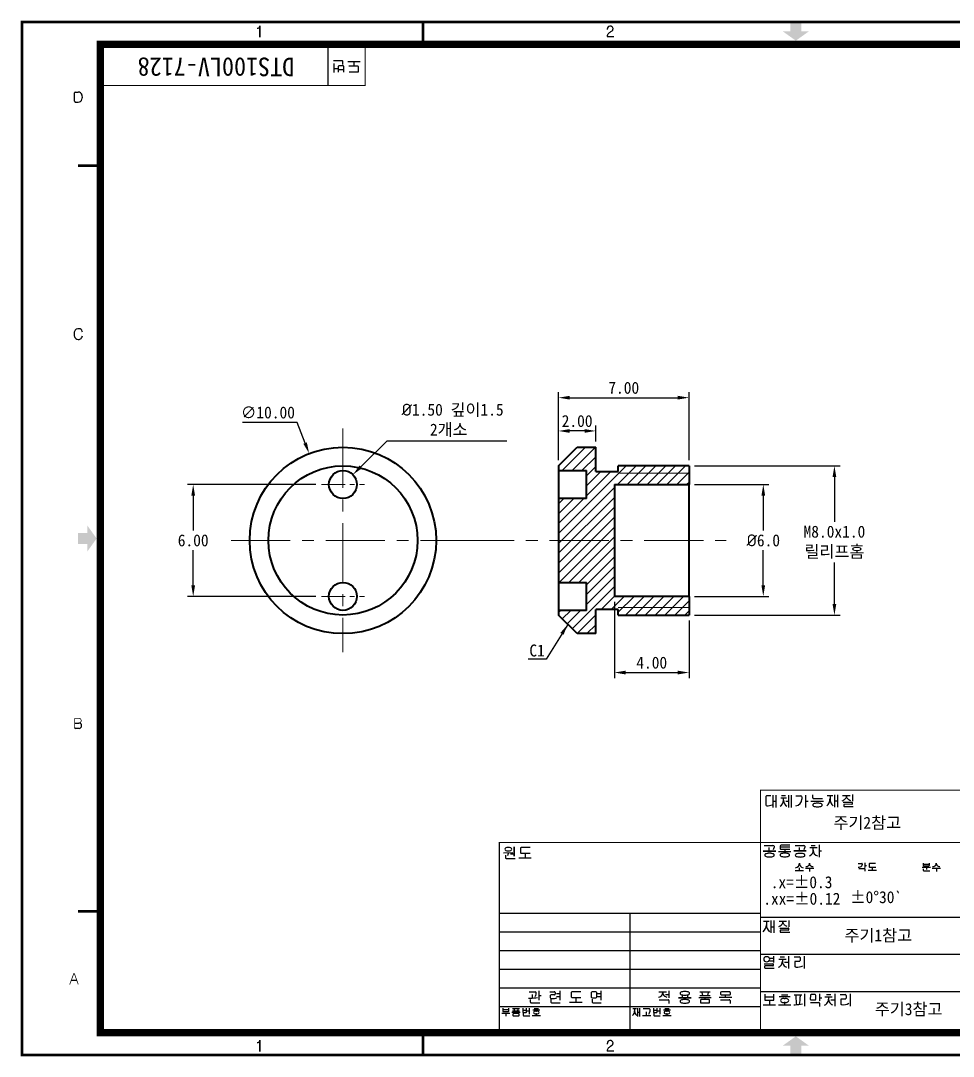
# Model space of a CAD drawing. Header units: millimetres. Extents: x 20 to 420, y 20 to 297.
# Drawn here: x 19.6 to 269.7, y 19.6 to 297.4 of the extents above; entities that cross this region are included whole.
import ezdxf

# ---------------------------------------------------------------- set-up
doc = ezdxf.new("R2010")
doc.units = ezdxf.units.MM
doc.header["$MEASUREMENT"] = 0
doc.linetypes.add('CENTER', pattern=[50.8, 31.75, -6.35, 6.35, -6.35])
doc.layers.get('0').update_dxf_attribs({"color": 6})
doc.layers.add('0 @ 1', color=6, linetype='Continuous')
for name, color, linetype, lineweight in [('CENTER', 1, 'CENTER', 9), ('DIM', 2, 'Continuous', 9), ('HATCH', 5, 'Continuous', 13), ('OUTLINE', 3, 'Continuous', 40)]:
    doc.layers.add(name, color=color, linetype=linetype, lineweight=lineweight)
doc.styles.get("Standard").update_dxf_attribs({"font": '', "height": 3.2})
doc.styles.get('Standard').set_extended_font_data('GulimChe')
doc.dimstyles.new('척도 5배 - (x.xx)', dxfattribs={"dimtxt": 3.2, "dimasz": 3, "dimexe": 1.5, "dimexo": 1.5, "dimgap": 1, "dimtad": 1, "dimtih": 1, "dimtoh": 1, "dimlfac": 0.2, "dimzin": 0, "dimdsep": 46, "dimtxsty": 'Standard', "dimcen": 0, "dimclrd": 2, "dimclre": 2, "dimclrt": 2, "dimaunit": 1, "dimadec": 1, "dimazin": 0, "dimtfac": 0.75, "dimtmove": 0, "dimatfit": 0, "dimfxl": 1, "dimtolj": 1, "dimtzin": 0, "dimarcsym": 0})

# ---------------------------------------------------------------- blocks, each defined once
blk = doc.blocks.new('A-3_규격도면_동인광학')
for points in [[(209, 277), (206, 277), (206, 274.5), (204, 274.5), (207.5, 272), (211, 274.5), (209, 274.5)], [(15, 137), (17.5, 137), (17.5, 135), (20, 138.5), (17.5, 142), (17.5, 140), (15, 140)], [(204, 2.5), (206, 2.5), (206, 0), (209, 0), (209, 2.5), (211, 2.5), (207.5, 5)]]:
    blk.add_hatch(color=256).paths.add_polyline_path(points)
for p, q in [((63.07, 275.38), (63.32, 275.38)), ((63.73, 272.93), (63.73, 275.99)), ((63.73, 275.99), (63.73, 272.93)), ((156.98, 274.96), (156.98, 275.22)), ((156.9, 273.09), (158.65, 273.09)), ((157.84, 274.33), (157.74, 274.26)), ((158.18, 274.56), (157.84, 274.33)), ((158.26, 274.63), (158.18, 274.56)), ((82, 270), (82, 260)), ((85.87, 266.55), (83.48, 266.55)), ((83.73, 263.42), (83.73, 265.84)), ((84.63, 264.48), (83.73, 264.48)), ((84.81, 265.01), (84.81, 263.52)), ((86.28, 264.22), (84.81, 264.22)), ((86.07, 265.22), (84.99, 265.22)), ((86.06, 265.64), (86.06, 266.4)), ((86.28, 263.52), (86.28, 265.05)), ((90.69, 266.36), (87.36, 266.36)), ((90.02, 265.12), (87.64, 265.12)), ((89.03, 265.33), (89.03, 266.36)), ((90.27, 263.83), (90.27, 264.89)), ((87.68, 263.62), (90.05, 263.62)), ((14.11, 255.76), (14.11, 258)), ((14.35, 258.23), (15.04, 258.23)), ((16.18, 193.86), (16.14, 194.04)), ((14.1, 89.02), (15.24, 89.02)), ((15.24, 89.02), (15.26, 89.02)), ((15.31, 87.56), (14.35, 87.56)), ((200.76, 69.49), (199.71, 69.49)), ((201.31, 69.71), (201.31, 66.37)), ((202.12, 69.71), (202.12, 66.37)), ((203.67, 69.54), (204.73, 69.54)), ((205.49, 69.71), (205.49, 66.37)), ((206.2, 69.71), (206.2, 66.37)), ((207.52, 69.52), (208.87, 69.52)), ((210.13, 69.71), (210.13, 66.37)), ((211.99, 69.75), (211.99, 69.01)), ((215.9, 69.58), (217.44, 69.58)), ((216.66, 69.58), (216.66, 68.65)), ((217.85, 69.8), (217.85, 66.46)), ((218.66, 69.8), (218.66, 66.46)), ((220.05, 69.62), (222.07, 69.62)), ((221.06, 69.62), (221.06, 69.31)), ((221.06, 69.62), (221.06, 69.31)), ((222.7, 69.82), (222.7, 68.1)), ((199.46, 69.16), (199.46, 67.06)), ((201.31, 68.03), (202.12, 68.03)), ((203.44, 68.98), (204.96, 68.98)), ((204.2, 68.3), (204.2, 68.98)), ((205.49, 67.99), (204.77, 67.99)), ((209.13, 69.27), (209.13, 68.63)), ((210.13, 68.07), (210.78, 68.07)), ((211.56, 68.09), (214.89, 68.09)), ((212.25, 68.77), (214.61, 68.77)), ((217.85, 68.12), (218.66, 68.12)), ((220.23, 67.78), (222.52, 67.78)), ((220.35, 67.05), (220.35, 66.78)), ((222.51, 67.23), (220.5, 67.21)), ((220.56, 66.63), (222.91, 66.63)), ((131.98, 53.34), (131.98, 55.81)), ((131.98, 55.81), (131.98, 53.34)), ((136.23, 55.6), (133.86, 55.6)), ((199.04, 56.19), (201.37, 56.19)), ((200.24, 55.63), (200.24, 54.7)), ((201.65, 55.96), (201.65, 55.6)), ((203.29, 56.01), (203.29, 55.39)), ((205.86, 55.72), (203.29, 55.72)), ((205.91, 56.23), (203.54, 56.23)), ((207.29, 56.19), (209.62, 56.19)), ((208.42, 55.63), (208.42, 54.71)), ((209.9, 55.96), (209.9, 55.6)), ((211.23, 55.62), (213.19, 55.62)), ((211.65, 56.18), (212.7, 56.18)), ((212.18, 54.94), (212.18, 55.62)), ((213.76, 56.39), (213.76, 53.05)), ((129.11, 54.2), (131.59, 54.27)), ((129.66, 53.56), (129.66, 52.9)), ((130.36, 54.23), (130.37, 53.91)), ((131.98, 53.87), (130.96, 53.87)), ((133.22, 52.86), (136.55, 52.86)), ((133.64, 55.39), (133.64, 54.33)), ((133.89, 54.1), (136.27, 54.1)), ((134.88, 53.9), (134.88, 52.86)), ((202.1, 54.7), (198.76, 54.7)), ((198.76, 54.7), (202.1, 54.7)), ((202.86, 54.53), (206.19, 54.53)), ((203.53, 55.2), (205.92, 55.2)), ((204.52, 55.2), (204.52, 54.53)), ((210.28, 54.71), (206.94, 54.71)), ((206.94, 54.71), (210.28, 54.71)), ((213.76, 54.75), (214.42, 54.75)), ((129.87, 52.68), (132.24, 52.68)), ((208.44, 49.49), (208.44, 50.19)), ((210.07, 50.1), (212.31, 50.1)), ((211.16, 51.47), (211.16, 51.35)), ((211.16, 51.35), (211.16, 51.47)), ((211.18, 50.1), (211.18, 49.24)), ((224.24, 51.39), (225.17, 51.39)), ((224.35, 50), (225.83, 50)), ((225.3, 51.25), (225.3, 51.02)), ((225.97, 51.51), (225.97, 50.3)), ((225.97, 50.8), (226.41, 50.8)), ((227.17, 51.22), (227.17, 50.52)), ((228.89, 51.37), (227.31, 51.37)), ((227.33, 50.37), (228.92, 50.37)), ((227.99, 50.23), (227.99, 49.54)), ((241.38, 50.33), (243.6, 50.33)), ((241.67, 51.46), (241.67, 50.89)), ((241.67, 51.15), (243.32, 51.15)), ((241.83, 50.76), (243.16, 50.76)), ((242.49, 50.33), (242.49, 49.76)), ((243.32, 50.94), (243.32, 51.46)), ((244.07, 50.1), (246.3, 50.1)), ((245.16, 51.47), (245.16, 51.35)), ((245.16, 51.35), (245.16, 51.47)), ((245.18, 50.1), (245.18, 49.24)), ((207.34, 49.49), (209.56, 49.49)), ((225.98, 49.89), (225.98, 49.29)), ((226.89, 49.54), (229.11, 49.54)), ((241.67, 49.96), (241.67, 49.52)), ((241.84, 49.39), (243.42, 49.39)), ((128, 38), (198, 38)), ((163, 38), (163, 7)), ((198, 37), (253, 37)), ((198.84, 35.85), (200.38, 35.85)), ((199.6, 35.85), (199.6, 34.91)), ((200.79, 36.06), (200.79, 32.73)), ((200.79, 34.38), (201.6, 34.38)), ((201.6, 36.06), (201.6, 32.73)), ((202.99, 35.89), (205.01, 35.89)), ((203.17, 34.04), (205.47, 34.04)), ((205.45, 33.49), (203.44, 33.48)), ((204, 35.89), (204, 35.58)), ((204, 35.89), (204, 35.58)), ((205.65, 36.09), (205.65, 34.36)), ((128, 33), (198, 33)), ((203.29, 33.31), (203.29, 33.04)), ((203.51, 32.9), (205.85, 32.9)), ((128, 28), (198, 28)), ((198, 27), (253, 27)), ((200.56, 25.95), (201.47, 25.95)), ((200.56, 25.29), (201.47, 25.29)), ((201.47, 26.51), (201.47, 24.78)), ((202.92, 25.73), (204.88, 25.73)), ((203.3, 26.31), (204.49, 26.31)), ((203.9, 25.73), (203.9, 25.14)), ((205.57, 26.49), (205.57, 23.18)), ((207.07, 26.3), (208.41, 26.3)), ((208.41, 25.11), (207.39, 25.11)), ((208.62, 26.1), (208.62, 25.31)), ((209.75, 26.51), (209.75, 23.17)), ((128, 23), (198, 23)), ((199.01, 24.45), (201.31, 24.45)), ((199.13, 23.72), (199.13, 23.45)), ((201.29, 23.9), (199.28, 23.88)), ((199.35, 23.3), (201.7, 23.3)), ((204.46, 24.93), (205.57, 24.93)), ((207.21, 24.89), (207.21, 23.84)), ((207.32, 23.64), (207.4, 23.61)), ((207.4, 23.61), (207.54, 23.59)), ((13.21, 20.04), (14.68, 20.04)), ((128, 18), (198, 18)), ((135.98, 16.93), (137.61, 16.93)), ((138.54, 17.16), (138.54, 14.69)), ((141.51, 16.95), (142.68, 16.95)), ((142.95, 16.76), (142.95, 16.34)), ((144.21, 17.16), (144.21, 14.72)), ((147.25, 16.73), (147.25, 15.67)), ((149.84, 16.94), (147.47, 16.94)), ((152.64, 16.75), (152.64, 15.56)), ((153.9, 16.94), (152.85, 16.94)), ((154.09, 15.56), (154.09, 16.72)), ((155.19, 17.16), (155.19, 14.72)), ((170.79, 16.97), (172.81, 16.97)), ((171.8, 16.97), (171.8, 16.65)), ((173.45, 17.17), (173.45, 15.35)), ((181.75, 16.92), (184.53, 16.92)), ((182.3, 16.77), (182.47, 15.98)), ((183.97, 16.75), (183.79, 15.98)), ((187.39, 16.22), (187.39, 16.83)), ((187.63, 16.98), (189.68, 16.98)), ((189.86, 16.77), (189.86, 16.22)), ((198, 17), (253, 17)), ((135.78, 15.21), (136.3, 15.22)), ((136.3, 14.87), (136.3, 14.23)), ((136.56, 14.01), (138.83, 14.01)), ((136.81, 16.25), (136.81, 15.24)), ((139.19, 15.89), (138.54, 15.89)), ((141.65, 15.95), (141.65, 15.38)), ((141.79, 14.95), (141.79, 14.23)), ((141.83, 15.14), (142.16, 15.13)), ((142.72, 16.12), (141.88, 16.12)), ((142.04, 14.01), (144.32, 14.01)), ((143.29, 16.45), (144.21, 16.45)), ((143.29, 15.71), (144.21, 15.71)), ((146.83, 14.2), (150.16, 14.2)), ((147.5, 15.44), (149.88, 15.44)), ((148.49, 15.23), (148.49, 14.2)), ((152.84, 15.37), (153.88, 15.37)), ((152.86, 14.95), (152.86, 14.23)), ((153.11, 14.01), (155.29, 14.01)), ((154.26, 16.45), (155.19, 16.45)), ((154.27, 15.71), (155.19, 15.71)), ((170.89, 14.83), (173.22, 14.83)), ((172.54, 16.26), (173.45, 16.26)), ((173.42, 14.6), (173.42, 13.84)), ((179.41, 15.35), (176.07, 15.35)), ((176.07, 15.35), (179.41, 15.35)), ((177.03, 16.01), (177.03, 15.35)), ((178.44, 16.02), (178.44, 15.35)), ((181.47, 15.45), (184.82, 15.45)), ((181.75, 15.98), (184.53, 15.98)), ((181.9, 14.7), (181.9, 14.1)), ((184.19, 14.86), (182.09, 14.86)), ((182.14, 13.95), (184.19, 13.95)), ((183.13, 15.45), (183.13, 14.86)), ((184.37, 14.15), (184.37, 14.7)), ((186.96, 15.48), (190.31, 15.48)), ((187.31, 14.81), (189.64, 14.81)), ((189.68, 16.07), (187.58, 16.07)), ((188.63, 15.48), (188.63, 16.07)), ((189.85, 14.59), (189.85, 13.83)), ((199.15, 16.32), (199.15, 14.84)), ((199.15, 15.62), (201.64, 15.62)), ((199.35, 14.67), (201.43, 14.67)), ((200.39, 14.45), (200.39, 13.44)), ((201.64, 14.87), (201.64, 16.34)), ((203.05, 15.65), (205.96, 15.65)), ((203.67, 16.17), (205.33, 16.17)), ((204.35, 15.15), (204.49, 15.15)), ((204.49, 14.06), (204.35, 14.06)), ((204.49, 15.15), (204.63, 15.15)), ((204.63, 14.06), (204.49, 14.06)), ((204.49, 14.06), (204.49, 13.41)), ((207.06, 16.15), (209.09, 16.15)), ((207.53, 15.83), (207.53, 15.63)), ((208.66, 15.84), (208.66, 15.63)), ((209.78, 16.38), (209.78, 13.06)), ((211.4, 15.99), (211.37, 14.97)), ((211.4, 14.11), (213.62, 14.11)), ((211.57, 14.77), (212.61, 14.77)), ((212.67, 16.18), (211.61, 16.18)), ((212.82, 14.97), (212.86, 15.96)), ((213.83, 16.37), (213.83, 14.55)), ((213.83, 15.31), (214.5, 15.31)), ((213.85, 13.93), (213.85, 13.04)), ((215.31, 15.6), (217.27, 15.6)), ((215.7, 16.18), (216.88, 16.18)), ((216.29, 15.6), (216.29, 15.01)), ((216.85, 14.81), (217.96, 14.81)), ((217.96, 16.37), (217.96, 13.06)), ((219.41, 16.2), (220.75, 16.2)), ((219.54, 14.79), (219.54, 13.74)), ((220.74, 15), (219.72, 15)), ((220.96, 15.99), (220.96, 15.21)), ((222.09, 16.41), (222.09, 13.07)), ((128, 13), (198, 13)), ((128.62, 11.22), (130.85, 11.22)), ((128.91, 12.54), (128.91, 11.79)), ((128.91, 12.2), (130.56, 12.2)), ((129.05, 11.66), (130.43, 11.66)), ((129.74, 11.22), (129.74, 10.37)), ((130.56, 11.82), (130.56, 12.54)), ((131.35, 11.49), (133.58, 11.49)), ((131.53, 12.47), (133.39, 12.47)), ((131.53, 11.84), (133.39, 11.84)), ((131.9, 12.37), (132.02, 11.84)), ((132.46, 11.49), (132.46, 11.09)), ((133.02, 12.36), (132.9, 11.84)), ((134.27, 12.51), (134.27, 11.49)), ((134.27, 12.05), (135.24, 12.05)), ((134.4, 11.37), (135.13, 11.37)), ((135.24, 11.52), (135.24, 12.51)), ((135.37, 11.87), (135.96, 11.87)), ((135.96, 12.58), (135.96, 10.96)), ((136.95, 12.09), (138.89, 12.09)), ((137.37, 12.45), (138.47, 12.45)), ((137.82, 11.76), (137.91, 11.76)), ((137.91, 11.76), (138, 11.76)), ((163.75, 12.44), (164.78, 12.44)), ((164.26, 12.44), (164.26, 11.82)), ((165.05, 12.59), (165.05, 10.36)), ((165.05, 11.47), (165.59, 11.47)), ((165.59, 12.59), (165.59, 10.36)), ((166.58, 12.46), (168.15, 12.46)), ((167.34, 11.59), (167.34, 10.63)), ((168.32, 12.3), (168.32, 11.6)), ((169.29, 12.51), (169.29, 11.49)), ((169.29, 12.05), (170.27, 12.05)), ((169.42, 11.37), (170.15, 11.37)), ((170.27, 11.52), (170.27, 12.51)), ((170.39, 11.87), (170.99, 11.87)), ((170.99, 12.58), (170.99, 10.96)), ((171.97, 12.09), (173.91, 12.09)), ((172.39, 12.45), (173.49, 12.45)), ((172.84, 11.76), (172.93, 11.76)), ((172.93, 11.76), (173.03, 11.76)), ((198.73, 13.44), (202.06, 13.44)), ((202.83, 13.41), (206.17, 13.41)), ((206.96, 13.48), (207.33, 13.48)), ((219.65, 13.53), (219.73, 13.5)), ((219.73, 13.5), (219.88, 13.49)), ((131.64, 10.99), (131.64, 10.59)), ((133.17, 11.09), (131.76, 11.09)), ((131.8, 10.49), (133.17, 10.49)), ((133.29, 10.62), (133.29, 10.99)), ((134.41, 11.1), (134.41, 10.59)), ((134.54, 10.49), (136.13, 10.49)), ((136.81, 10.6), (139.03, 10.6)), ((137.91, 11.04), (137.82, 11.04)), ((138, 11.04), (137.91, 11.04)), ((137.91, 11.04), (137.91, 10.6)), ((166.39, 10.63), (168.62, 10.63)), ((169.43, 11.1), (169.43, 10.59)), ((169.56, 10.49), (171.15, 10.49)), ((171.83, 10.6), (174.06, 10.6)), ((172.93, 11.04), (172.84, 11.04)), ((173.03, 11.04), (172.93, 11.04)), ((172.93, 11.04), (172.93, 10.6)), ((63.07, 3.35), (63.32, 3.35)), ((63.73, 0.91), (63.73, 3.96)), ((63.73, 3.96), (63.73, 0.91)), ((156.98, 2.93), (156.98, 3.2)), ((156.9, 1.07), (158.65, 1.07)), ((157.84, 2.3), (157.74, 2.24)), ((158.18, 2.54), (157.84, 2.3)), ((158.26, 2.6), (158.18, 2.54))]:
    blk.add_line(p, q)
for points, const_width in [([(0, 0), (0, 277), (400, 277), (400, 0)], 0.7), ([(21, 6), (21, 271), (394, 271), (394, 6)], 2)]:
    blk.add_lwpolyline(points, close=True, dxfattribs=dict(const_width=const_width))
for points, const_width in [([(107.5, 277), (107.5, 270.33)], 0.7), ([(22, 260), (92, 260), (92, 270)], 0.3), ([(15, 238.5), (21.67, 238.5)], 0.7), ([(198, 7), (198, 71), (393, 71)], 0.3), ([(128, 7), (128, 57), (393, 57)], 0.3), ([(15, 38.5), (21.67, 38.5)], 0.7), ([(107.5, 0), (107.5, 6.67)], 0.7)]:
    blk.add_lwpolyline(points, dxfattribs=dict(const_width=const_width))
at = {"const_width": 0.2}
for points in [[(14.1, 87.81), (14.1, 90.08, -0.443983), (14.33, 90.29), (15.24, 90.29, -1), (15.24, 89.02), (14.1, 89.02)], [(12.79, 18.9), (13.87, 21.81, -0.756384), (14.04, 21.8), (15.09, 18.92)]]:
    blk.add_lwpolyline(points, format="xyb", dxfattribs=at)
for centre, radius, start, end in [((63.32, 275.8), 0.418, 270, 351.8564), ((157.65, 275.22), 0.675, 135.3614, 180), ((157.57, 275.31), 0.56, 116.1126, 135.3614), ((157.74, 274.95), 0.951, 75.511, 116.1126), ((157.84, 275.33), 0.566, 52.7857, 75.511), ((157.74, 275.19), 0.74, 352.4081, 52.7857), ((157.61, 275.21), 0.862, 318.1085, 352.4081), ((158.42, 273.05), 1.52, 161.3803, 178.4124), ((157.65, 273.31), 0.705, 132.8749, 161.3803), ((159.75, 271.05), 3.8, 121.9901, 132.8749), ((84.99, 265.04), 0.181, 90, 191.0214), ((85.9, 266.4), 0.157, 0, 104.5405), ((86.1, 265.05), 0.179, 0, 97.6654), ((90.04, 264.89), 0.23, 0, 93.1332), ((90.05, 263.83), 0.217, 270, 359.9617), ((14.35, 258), 0.234, 89.9627, 180), ((14.35, 255.75), 0.241, 177.6028, 269.7704), ((14.69, 339.44), 83.93, 269.7704, 270.2296), ((15.02, 256.63), 1.12, 270.2296, 341.2755), ((15.04, 257.12), 1.11, 18.7245, 90), ((14.3, 256.87), 1.88, 341.2755, 18.7245), ((15.03, 193.78), 0.968, 126.0964, 153.4408), ((14.92, 193.92), 0.786, 112.6651, 126.0964), ((15.21, 193.24), 1.52, 84.5855, 112.6651), ((15.27, 193.91), 0.857, 49.4232, 84.5855), ((15.2, 193.83), 0.962, 12.5369, 49.4232), ((15.89, 193.35), 1.93, 153.4408, 179.3877), ((15.94, 193.35), 1.97, 179.3877, 207.825), ((15.05, 192.88), 0.971, 207.825, 248.4845), ((15.15, 193.14), 1.26, 248.4845, 279.0922), ((15.2, 192.85), 0.954, 279.0922, 325.2032), ((14.87, 193.08), 1.36, 325.2032, 351.393), ((15.26, 88.29), 0.727, 273.6048, 90), ((14.35, 87.81), 0.249, 181.3239, 270), ((199.71, 69.23), 0.261, 90, 196.224), ((208.87, 69.25), 0.269, 4.3858, 90), ((199.7, 67.06), 0.236, 180, 268.1595), ((199.8, 70.18), 3.36, 268.1595, 293.0296), ((202.32, 68.3), 1.88, 301.736, 0), ((206.08, 68.3), 1.88, 180, 238.264), ((207.33, 68.63), 1.8, 274.0617, 0), ((212.23, 69.01), 0.238, 180, 274.8762), ((212.39, 67.01), 0.362, 130.787, 175.4096), ((212.39, 67.07), 0.362, 184.5904, 229.213), ((212.55, 66.82), 0.62, 105.5854, 130.787), ((212.55, 67.27), 0.62, 229.213, 254.4146), ((213.19, 64.54), 2.98, 94.5784, 105.5854), ((213.19, 69.54), 2.98, 254.4146, 265.4216), ((213.3, 63.2), 4.33, 90, 94.5784), ((213.3, 63.2), 4.33, 85.4216, 90), ((213.4, 64.54), 2.98, 74.4146, 85.4216), ((213.4, 69.54), 2.98, 274.5784, 285.5854), ((214.04, 66.82), 0.62, 49.213, 74.4146), ((214.04, 67.27), 0.62, 285.5854, 310.787), ((214.21, 67.01), 0.362, 4.5904, 49.213), ((214.21, 67.07), 0.362, 310.787, 355.4096), ((214.19, 68.65), 2.46, 310.6997, 0), ((219.07, 68.65), 2.41, 180, 230.1829), ((219.22, 70.25), 2.2, 289.6857, 314.5469), ((220.5, 67.06), 0.15, 90.4674, 185.5199), ((220.51, 66.78), 0.158, 180, 290.6438), ((219.98, 69.47), 1.11, 314.5469, 334.7965), ((220.33, 69.31), 0.731, 334.7965, 0), ((221.76, 69.31), 0.707, 180, 230.0339), ((223.22, 71.05), 2.97, 230.0339, 249.212), ((222.52, 67.41), 0.182, 265.0661, 354.5096), ((222.52, 67.6), 0.181, 5.4904, 90), ((221.55, 67.5), 1.16, 354.5096, 5.4904), ((213.3, 70.88), 4.33, 265.4216, 270), ((213.3, 70.88), 4.33, 270, 274.5784), ((130.37, 53.68), 1.97, 90, 109.7033), ((130.37, 53.68), 1.97, 70.2967, 90), ((133.86, 55.39), 0.217, 90, 179.9617), ((201.37, 55.9), 0.29, 11.8483, 90), ((200.91, 55.6), 0.74, 320.5326, 0), ((203.54, 55.97), 0.253, 90, 170.8151), ((209.62, 55.9), 0.29, 11.8483, 90), ((209.16, 55.6), 0.74, 320.5326, 0), ((129.85, 55.13), 0.429, 109.7033, 172.0326), ((129.85, 55.24), 0.429, 187.9674, 250.2967), ((129.87, 52.9), 0.216, 180, 270.036), ((130.37, 56.69), 1.97, 250.2967, 270), ((129.76, 53.89), 0.602, 313.5964, 1.5108), ((130.37, 56.69), 1.97, 270, 289.7033), ((130.89, 55.13), 0.429, 7.9674, 70.2967), ((130.89, 55.24), 0.429, 289.7033, 352.0326), ((133.87, 54.33), 0.23, 180, 273.1332), ((199.51, 53.57), 0.362, 130.787, 175.4096), ((199.51, 53.63), 0.362, 184.5904, 229.213), ((199.68, 53.38), 0.62, 105.5854, 130.787), ((199.68, 53.83), 0.62, 229.213, 254.4146), ((200.32, 51.1), 2.98, 94.5784, 105.5854), ((200.32, 56.1), 2.98, 254.4146, 265.4216), ((200.42, 49.76), 4.33, 90, 94.5784), ((200.42, 57.45), 4.33, 265.4216, 270), ((200.42, 49.76), 4.33, 85.4216, 90), ((200.42, 57.45), 4.33, 270, 274.5784), ((200.53, 51.1), 2.98, 74.4146, 85.4216), ((200.53, 56.1), 2.98, 274.5784, 285.5854), ((201.17, 53.38), 0.62, 49.213, 74.4146), ((201.17, 53.83), 0.62, 285.5854, 310.787), ((201.34, 53.57), 0.362, 4.5904, 49.213), ((201.34, 53.63), 0.362, 310.787, 355.4096), ((203.63, 53.59), 0.362, 130.787, 175.4096), ((203.63, 53.65), 0.362, 184.5904, 229.213), ((203.49, 55.39), 0.199, 180, 282.1799), ((203.79, 53.39), 0.62, 105.5854, 130.787), ((203.79, 53.84), 0.62, 229.213, 254.4146), ((204.43, 51.12), 2.98, 94.5784, 105.5854), ((204.43, 56.12), 2.98, 254.4146, 265.4216), ((204.54, 49.77), 4.33, 90, 94.5784), ((204.54, 57.46), 4.33, 265.4216, 270), ((204.54, 49.77), 4.33, 85.4216, 90), ((204.54, 57.46), 4.33, 270, 274.5784), ((204.64, 51.12), 2.98, 74.4146, 85.4216), ((204.64, 56.12), 2.98, 274.5784, 285.5854), ((205.28, 53.39), 0.62, 49.213, 74.4146), ((205.28, 53.84), 0.62, 285.5854, 310.787), ((205.45, 53.59), 0.362, 4.5904, 49.213), ((205.45, 53.65), 0.362, 310.787, 355.4096), ((207.72, 53.55), 0.362, 130.787, 175.4096), ((207.72, 53.61), 0.362, 184.5904, 229.213), ((207.89, 53.36), 0.62, 105.5854, 130.787), ((207.89, 53.81), 0.62, 229.213, 254.4146), ((208.53, 51.08), 2.98, 94.5784, 105.5854), ((208.53, 56.08), 2.98, 254.4146, 265.4216), ((208.64, 49.74), 4.33, 90, 94.5784), ((208.64, 57.42), 4.33, 265.4216, 270), ((208.64, 49.74), 4.33, 85.4216, 90), ((208.64, 57.42), 4.33, 270, 274.5784), ((208.74, 51.08), 2.98, 74.4146, 85.4216), ((208.74, 56.08), 2.98, 274.5784, 285.5854), ((209.38, 53.36), 0.62, 49.213, 74.4146), ((209.38, 53.81), 0.62, 285.5854, 310.787), ((209.55, 53.55), 0.362, 4.5904, 49.213), ((209.55, 53.61), 0.362, 310.787, 355.4096), ((210.64, 54.85), 1.53, 290.6033, 3.3919), ((213.65, 54.84), 1.48, 175.9627, 256.3106), ((207.23, 51.43), 1.22, 280.1846, 0), ((209.66, 51.43), 1.22, 180, 259.8154), ((210.11, 51.8), 1.28, 273.0377, 302.6699), ((210.37, 51.39), 0.803, 302.6699, 326.0061), ((210.43, 51.35), 0.733, 326.0061, 0), ((211.89, 51.35), 0.733, 180, 213.9939), ((211.95, 51.39), 0.803, 213.9939, 237.3301), ((212.21, 51.8), 1.28, 237.3301, 266.9623), ((224.35, 51.51), 1.15, 262.4823, 318.1564), ((225.17, 51.25), 0.136, 0.0353, 90), ((224.89, 51.02), 0.411, 318.1564, 0), ((225.83, 49.84), 0.158, 15.2263, 90), ((227.31, 51.22), 0.145, 90, 179.9617), ((227.32, 50.52), 0.153, 180, 273.1332), ((241.8, 50.89), 0.132, 180, 282.7156), ((243.16, 50.92), 0.157, 270, 6.3225), ((244.11, 51.8), 1.28, 273.0377, 302.6699), ((244.37, 51.39), 0.803, 302.6699, 326.0061), ((244.43, 51.35), 0.733, 326.0061, 0), ((245.89, 51.35), 0.733, 180, 213.9939), ((245.95, 51.39), 0.803, 213.9939, 237.3301), ((246.21, 51.8), 1.28, 237.3301, 266.9623), ((241.81, 49.52), 0.136, 180, 282.3289), ((197.14, 34.91), 2.46, 310.6997, 0), ((202.01, 34.91), 2.41, 180, 230.1829), ((202.16, 36.52), 2.2, 289.6857, 314.5469), ((203.44, 33.33), 0.15, 90.4674, 185.5199), ((202.93, 35.74), 1.11, 314.5469, 334.7965), ((203.27, 35.58), 0.731, 334.7965, 0), ((204.71, 35.58), 0.707, 180, 230.0339), ((206.16, 37.31), 2.97, 230.0339, 249.212), ((205.47, 33.68), 0.182, 265.0661, 354.5096), ((205.47, 33.86), 0.181, 5.4904, 90), ((204.5, 33.77), 1.16, 354.5096, 5.4904), ((203.45, 33.04), 0.158, 180, 290.6438), ((199.46, 25.7), 0.566, 126.2971, 182.2865), ((199.46, 25.65), 0.566, 177.7135, 233.7029), ((199.7, 25.38), 0.955, 90, 126.2971), ((199.7, 25.96), 0.955, 233.7029, 270), ((199.7, 25.38), 0.955, 53.7029, 90), ((199.7, 25.96), 0.955, 270, 306.2971), ((199.93, 25.7), 0.566, 357.7135, 53.7029), ((199.93, 25.65), 0.566, 306.2971, 2.2865), ((202.15, 25.14), 1.75, 337.7895, 0), ((205.83, 25.14), 1.93, 180, 203.0854), ((207.39, 24.92), 0.187, 90, 189.9031), ((208.41, 26.09), 0.21, 2.4746, 90), ((208.42, 25.31), 0.202, 265.1914, 0), ((199.28, 23.73), 0.15, 90.4674, 185.5199), ((199.29, 23.45), 0.158, 180, 290.6438), ((201.31, 24.08), 0.182, 265.0661, 354.5096), ((201.31, 24.27), 0.181, 5.4904, 90), ((200.34, 24.18), 1.16, 354.5096, 5.4904), ((201.98, 25.31), 1.99, 295.4601, 314.7962), ((202.16, 25.13), 1.74, 314.7962, 337.7895), ((205.29, 24.91), 1.34, 203.0854, 227.7201), ((205.95, 25.63), 2.32, 227.7201, 245.1313), ((207.44, 23.84), 0.235, 180, 238.9832), ((207.91, 26.54), 2.97, 262.8795, 299.3294), ((137.61, 16.7), 0.224, 5.8584, 90), ((135.83, 16.52), 2.01, 354.1416, 5.8584), ((142.68, 16.66), 0.29, 19.9366, 90), ((147.47, 16.73), 0.217, 90, 179.9617), ((152.85, 16.73), 0.211, 90, 174.1511), ((153.87, 16.72), 0.223, 0, 81.4867), ((176.82, 16.5), 0.362, 130.787, 175.4096), ((176.99, 16.31), 0.62, 105.5854, 130.787), ((177.63, 14.03), 2.98, 94.5784, 105.5854), ((177.73, 12.69), 4.33, 90, 94.5784), ((177.73, 12.69), 4.33, 85.4216, 90), ((177.84, 14.03), 2.98, 74.4146, 85.4216), ((178.48, 16.31), 0.62, 49.213, 74.4146), ((178.64, 16.5), 0.362, 4.5904, 49.213), ((187.56, 16.83), 0.163, 63.6984, 180), ((189.68, 16.8), 0.179, 352.4097, 90), ((136.15, 25.5), 10.28, 270.7952, 281.7846), ((136.52, 14.23), 0.218, 180, 278.834), ((136.77, 16.42), 1.07, 316.4472, 354.1416), ((141.88, 15.88), 0.243, 90, 162.7327), ((141.89, 15.38), 0.247, 180, 255.9206), ((142.01, 14.23), 0.218, 180, 278.834), ((142.27, 17.94), 2.82, 267.8535, 294.1102), ((142.73, 16.34), 0.223, 268.9289, 0), ((147.48, 15.67), 0.23, 180, 273.1332), ((152.83, 15.56), 0.198, 180, 272.2398), ((153.08, 14.23), 0.218, 180, 278.834), ((153.88, 15.58), 0.214, 270, 355.6406), ((170.17, 17.28), 1.89, 285.8538, 306.2125), ((170.48, 16.85), 1.37, 306.2125, 332.5484), ((170.87, 16.65), 0.93, 332.5484, 0), ((172.71, 16.65), 0.912, 180, 209.5054), ((172.86, 16.73), 1.08, 209.5054, 237.9626), ((174.78, 19.8), 4.7, 237.9626, 246.4471), ((173.22, 14.62), 0.204, 354.4055, 90), ((176.82, 16.56), 0.362, 184.5904, 229.213), ((176.82, 14.36), 0.362, 130.787, 175.4096), ((176.82, 14.42), 0.362, 184.5904, 229.213), ((176.99, 16.76), 0.62, 229.213, 254.4146), ((176.99, 14.17), 0.62, 105.5854, 130.787), ((176.99, 14.62), 0.62, 229.213, 254.4146), ((177.63, 19.03), 2.98, 254.4146, 265.4216), ((177.63, 11.89), 2.98, 94.5784, 105.5854), ((177.63, 16.89), 2.98, 254.4146, 265.4216), ((177.73, 20.38), 4.33, 265.4216, 270), ((177.73, 10.55), 4.33, 90, 94.5784), ((177.73, 18.24), 4.33, 265.4216, 270), ((177.73, 20.38), 4.33, 270, 274.5784), ((177.73, 10.55), 4.33, 85.4216, 90), ((177.73, 18.24), 4.33, 270, 274.5784), ((177.84, 19.03), 2.98, 274.5784, 285.5854), ((177.84, 11.89), 2.98, 74.4146, 85.4216), ((177.84, 16.89), 2.98, 274.5784, 285.5854), ((178.48, 16.76), 0.62, 285.5854, 310.787), ((178.48, 14.17), 0.62, 49.213, 74.4146), ((178.48, 14.62), 0.62, 285.5854, 310.787), ((178.64, 16.56), 0.362, 310.787, 355.4096), ((178.64, 14.36), 0.362, 4.5904, 49.213), ((178.64, 14.42), 0.362, 310.787, 355.4096), ((182.09, 14.67), 0.187, 90, 169.1835), ((182.07, 14.1), 0.163, 180, 296.3016), ((184.22, 14.7), 0.154, 0, 98.8347), ((184.19, 14.13), 0.179, 270, 7.5903), ((187.58, 16.26), 0.187, 190.8165, 270), ((189.64, 14.61), 0.204, 354.4055, 90), ((189.71, 16.22), 0.154, 261.1653, 0), ((199.32, 14.84), 0.175, 180, 277.554), ((201.43, 14.88), 0.209, 270, 358.5824), ((203.81, 14.56), 0.459, 117.2376, 174.097), ((203.81, 14.66), 0.459, 185.903, 242.7624), ((204.35, 13.5), 1.65, 90, 117.2376), ((204.35, 15.72), 1.65, 242.7624, 270), ((204.63, 13.5), 1.65, 62.7624, 90), ((204.63, 15.72), 1.65, 270, 297.2376), ((205.18, 14.56), 0.459, 5.903, 62.7624), ((205.18, 14.66), 0.459, 297.2376, 354.097), ((223.12, 15.63), 15.59, 180, 187.9213), ((193.38, 15.63), 15.28, 352.2562, 0), ((211.57, 14.97), 0.198, 180, 272.2398), ((211.61, 15.97), 0.211, 90, 174.1511), ((212.61, 14.98), 0.214, 270, 355.6406), ((212.63, 15.96), 0.223, 0, 81.4867), ((213.62, 13.87), 0.237, 15.2263, 90), ((214.55, 15.01), 1.74, 314.7962, 337.7895), ((214.54, 15.01), 1.75, 337.7895, 0), ((218.22, 15.01), 1.93, 180, 203.0854), ((217.68, 14.78), 1.34, 203.0854, 227.7201), ((219.72, 14.82), 0.187, 90, 189.9031), ((220.76, 15.21), 0.202, 265.1914, 0), ((220.75, 15.98), 0.21, 2.4746, 90), ((129.04, 11.79), 0.131, 180, 274.282), ((130.43, 11.79), 0.133, 270, 11.7778), ((134.39, 11.49), 0.12, 180, 277.6654), ((135.13, 11.5), 0.121, 270, 11.0214), ((137.46, 11.37), 0.306, 117.2376, 174.097), ((137.46, 11.43), 0.306, 185.903, 242.7624), ((137.82, 10.66), 1.1, 90, 117.2376), ((137.82, 12.14), 1.1, 242.7624, 270), ((138, 10.66), 1.1, 62.7624, 90), ((138, 12.14), 1.1, 270, 297.2376), ((138.37, 11.37), 0.306, 5.903, 62.7624), ((138.37, 11.43), 0.306, 297.2376, 354.097), ((162.62, 11.82), 1.64, 310.6997, 0), ((165.87, 11.82), 1.61, 180, 230.1829), ((167.35, 11.6), 0.979, 320.2059, 0), ((168.15, 12.28), 0.178, 4.5, 90), ((169.41, 11.49), 0.12, 180, 277.6654), ((170.15, 11.5), 0.121, 270, 11.0214), ((172.48, 11.37), 0.306, 117.2376, 174.097), ((172.48, 11.43), 0.306, 185.903, 242.7624), ((172.84, 10.66), 1.1, 90, 117.2376), ((172.84, 12.14), 1.1, 242.7624, 270), ((173.03, 10.66), 1.1, 62.7624, 90), ((173.03, 12.14), 1.1, 270, 297.2376), ((173.39, 11.37), 0.306, 5.903, 62.7624), ((173.39, 11.43), 0.306, 297.2376, 354.097), ((207.33, 21.29), 7.81, 270, 284.3395), ((214.37, 15.19), 1.99, 295.4601, 314.7962), ((218.34, 15.51), 2.32, 227.7201, 245.1313), ((219.78, 13.74), 0.235, 180, 238.9832), ((220.24, 16.44), 2.97, 262.8795, 299.3294), ((131.76, 10.97), 0.125, 90, 169.1835), ((131.75, 10.59), 0.108, 180, 296.3016), ((133.18, 10.99), 0.103, 0, 98.8347), ((133.17, 10.61), 0.119, 270, 7.5903), ((134.52, 10.59), 0.105, 180, 284.5405), ((169.54, 10.59), 0.105, 180, 284.5405), ((63.32, 3.77), 0.418, 270, 351.8564), ((157.65, 3.2), 0.675, 135.3614, 180), ((157.57, 3.28), 0.56, 116.1126, 135.3614), ((157.74, 2.93), 0.951, 75.511, 116.1126), ((157.84, 3.3), 0.566, 52.7857, 75.511), ((157.74, 3.16), 0.74, 352.4081, 52.7857), ((157.61, 3.18), 0.862, 318.1085, 352.4081), ((158.42, 1.02), 1.52, 161.3803, 178.4124), ((157.65, 1.28), 0.705, 132.8749, 161.3803), ((159.75, -0.98), 3.8, 121.9901, 132.8749)]:
    blk.add_arc(centre, radius, start, end)
blk = doc.blocks.new('*D23')
at = {"layer": 'Defpoints', "color": 0, "ltscale": 0.5, "transparency": 16777216}
for p in [(108.72, 175.62), (103.38, 170.35)]:
    blk.add_point(p, dxfattribs=at)
at = {"layer": 'DIM', "color": 2, "lineweight": -2, "ltscale": 0.5, "transparency": 16777216}
for p, q in [((110.86, 177.73), (117.91, 184.69)), ((117.91, 184.69), (149.96, 184.69))]:
    blk.add_line(p, q, dxfattribs=at)
at = {"layer": 'DIM', "color": 2, "ltscale": 0.5, "transparency": 16777216}
blk.add_solid([(110.5, 178.08), (111.21, 177.37), (108.72, 175.62)], dxfattribs=at)
at = {"layer": 'DIM', "color": 2, "ltscale": 0.5, "transparency": 16777216, "insert": (134.43, 190.2), "char_height": 3.2, "attachment_point": 5}
blk.add_mtext('\\A1; {\\fISOCPEUR|b0|i0|c0|p34;%%C}1.50 깊이1.5\\P2개소', dxfattribs=at)
blk = doc.blocks.new('*D24')
at = {"layer": 'Defpoints', "color": 0, "ltscale": 0.5, "transparency": 16777216}
for p in [(97, 181.29), (115.1, 134.68)]:
    blk.add_point(p, dxfattribs=at)
at = {"layer": 'DIM', "color": 2, "lineweight": -2, "ltscale": 0.5, "transparency": 16777216}
for p, q in [((93.76, 189.63), (79.12, 189.63)), ((95.91, 184.08), (93.76, 189.63))]:
    blk.add_line(p, q, dxfattribs=at)
at = {"layer": 'DIM', "color": 2, "ltscale": 0.5, "transparency": 16777216}
blk.add_solid([(96.38, 184.26), (95.45, 183.9), (97, 181.29)], dxfattribs=at)
at = {"layer": 'DIM', "color": 2, "ltscale": 0.5, "transparency": 16777216, "insert": (85.94, 192.28), "char_height": 3.2, "attachment_point": 5}
blk.add_mtext('\\A1;∅10.00', dxfattribs=at)
blk = doc.blocks.new('*D25')
at = {"layer": 'Defpoints', "color": 0, "ltscale": 0.5, "transparency": 16777216}
for p in [(100.3, 172.98), (65.9, 142.98), (100.3, 142.98)]:
    blk.add_point(p, dxfattribs=at)
at = {"layer": 'DIM', "color": 2, "lineweight": -2, "ltscale": 0.5, "transparency": 16777216}
for p, q in [((98.8, 172.98), (64.4, 172.98)), ((65.9, 169.98), (65.9, 160.62)), ((65.9, 145.98), (65.9, 155.34)), ((98.8, 142.98), (64.4, 142.98))]:
    blk.add_line(p, q, dxfattribs=at)
at = {"layer": 'DIM', "color": 2, "ltscale": 0.5, "transparency": 16777216}
for points in [[(65.4, 169.98), (66.4, 169.98), (65.9, 172.98)], [(65.4, 145.98), (66.4, 145.98), (65.9, 142.98)]]:
    blk.add_solid(points, dxfattribs=at)
at = {"layer": 'DIM', "color": 2, "ltscale": 0.5, "transparency": 16777216, "insert": (65.9, 157.98), "char_height": 3.2, "attachment_point": 5}
blk.add_mtext('\\A1;6.00', dxfattribs=at)
blk = doc.blocks.new('*D26')
at = {"layer": 'Defpoints', "color": 0, "ltscale": 0.5, "transparency": 16777216}
for p in [(198.85, 172.98), (198.85, 142.98), (218.77, 142.98)]:
    blk.add_point(p, dxfattribs=at)
at = {"layer": 'DIM', "color": 2, "lineweight": -2, "ltscale": 0.5, "transparency": 16777216}
for p, q in [((200.35, 172.98), (220.27, 172.98)), ((218.77, 169.98), (218.77, 160.62)), ((218.77, 145.98), (218.77, 155.34)), ((200.35, 142.98), (220.27, 142.98))]:
    blk.add_line(p, q, dxfattribs=at)
at = {"layer": 'DIM', "color": 2, "ltscale": 0.5, "transparency": 16777216}
for points in [[(218.27, 169.98), (219.27, 169.98), (218.77, 172.98)], [(218.27, 145.98), (219.27, 145.98), (218.77, 142.98)]]:
    blk.add_solid(points, dxfattribs=at)
at = {"layer": 'DIM', "color": 2, "ltscale": 0.5, "transparency": 16777216, "insert": (218.77, 157.98), "char_height": 3.2, "attachment_point": 5}
blk.add_mtext('\\A1;{\\fISOCPEUR|b0|i0|c0|p34;%%C}6.0', dxfattribs=at)
blk = doc.blocks.new('*D27')
at = {"layer": 'Defpoints', "color": 0, "ltscale": 0.5, "transparency": 16777216}
for p in [(198.85, 177.98), (198.85, 137.98), (237.84, 137.98)]:
    blk.add_point(p, dxfattribs=at)
at = {"layer": 'DIM', "color": 2, "lineweight": -2, "ltscale": 0.5, "transparency": 16777216}
for p, q in [((200.35, 177.98), (239.34, 177.98)), ((237.84, 174.98), (237.84, 162.95)), ((237.84, 140.98), (237.84, 152.05)), ((200.35, 137.98), (239.34, 137.98))]:
    blk.add_line(p, q, dxfattribs=at)
at = {"layer": 'DIM', "color": 2, "ltscale": 0.5, "transparency": 16777216}
for points in [[(237.34, 174.98), (238.34, 174.98), (237.84, 177.98)], [(237.34, 140.98), (238.34, 140.98), (237.84, 137.98)]]:
    blk.add_solid(points, dxfattribs=at)
at = {"layer": 'DIM', "color": 2, "ltscale": 0.5, "transparency": 16777216, "insert": (237.84, 157.5), "char_height": 3.2, "attachment_point": 5}
blk.add_mtext('\\A1;M8.0x1.0\\P릴리프홈', dxfattribs=at)
blk = doc.blocks.new('*D28')
at = {"layer": 'Defpoints', "color": 0, "ltscale": 0.5, "transparency": 16777216}
for p in [(178.85, 142.98), (198.85, 137.98), (198.85, 122.55)]:
    blk.add_point(p, dxfattribs=at)
at = {"layer": 'DIM', "color": 2, "lineweight": -2, "ltscale": 0.5, "transparency": 16777216}
for p, q in [((178.85, 141.48), (178.85, 121.05)), ((198.85, 136.48), (198.85, 121.05)), ((181.85, 122.55), (195.85, 122.55))]:
    blk.add_line(p, q, dxfattribs=at)
at = {"layer": 'DIM', "color": 2, "ltscale": 0.5, "transparency": 16777216}
for points in [[(181.85, 123.05), (181.85, 122.05), (178.85, 122.55)], [(195.85, 123.05), (195.85, 122.05), (198.85, 122.55)]]:
    blk.add_solid(points, dxfattribs=at)
at = {"layer": 'DIM', "color": 2, "ltscale": 0.5, "transparency": 16777216, "insert": (188.85, 125.19), "char_height": 3.2, "attachment_point": 5}
blk.add_mtext('\\A1;4.00', dxfattribs=at)
blk = doc.blocks.new('*D31')
at = {"layer": 'Defpoints', "color": 0, "ltscale": 0.5, "transparency": 16777216}
for p in [(198.85, 196.26), (163.85, 177.98), (198.85, 177.98)]:
    blk.add_point(p, dxfattribs=at)
at = {"layer": 'DIM', "color": 2, "lineweight": -2, "ltscale": 0.5, "transparency": 16777216}
for p, q in [((163.85, 179.48), (163.85, 197.76)), ((198.85, 179.48), (198.85, 197.76)), ((166.85, 196.26), (195.85, 196.26))]:
    blk.add_line(p, q, dxfattribs=at)
at = {"layer": 'DIM', "color": 2, "ltscale": 0.5, "transparency": 16777216}
for points in [[(166.85, 196.76), (166.85, 195.76), (163.85, 196.26)], [(195.85, 196.76), (195.85, 195.76), (198.85, 196.26)]]:
    blk.add_solid(points, dxfattribs=at)
at = {"layer": 'DIM', "color": 2, "ltscale": 0.5, "transparency": 16777216, "insert": (181.35, 198.9), "char_height": 3.2, "attachment_point": 5}
blk.add_mtext('\\A1;7.00', dxfattribs=at)
blk = doc.blocks.new('*D32')
at = {"layer": 'Defpoints', "color": 0, "ltscale": 0.5, "transparency": 16777216}
for p in [(163.85, 187.34), (173.85, 182.98), (163.85, 177.98)]:
    blk.add_point(p, dxfattribs=at)
at = {"layer": 'DIM', "color": 2, "lineweight": -2, "ltscale": 0.5, "transparency": 16777216}
for p, q in [((163.85, 179.48), (163.85, 188.84)), ((173.85, 184.48), (173.85, 188.84)), ((170.85, 187.34), (166.85, 187.34))]:
    blk.add_line(p, q, dxfattribs=at)
at = {"layer": 'DIM', "color": 2, "ltscale": 0.5, "transparency": 16777216}
for points in [[(166.85, 187.84), (166.85, 186.84), (163.85, 187.34)], [(170.85, 187.84), (170.85, 186.84), (173.85, 187.34)]]:
    blk.add_solid(points, dxfattribs=at)
at = {"layer": 'DIM', "color": 2, "ltscale": 0.5, "transparency": 16777216, "insert": (168.85, 189.98), "char_height": 3.2, "attachment_point": 5}
blk.add_mtext('\\A1;2.00', dxfattribs=at)

msp = doc.modelspace()

# ---------------------------------------------------------------- hatches: boundary and pattern name
at = {"layer": 'HATCH'}
h = msp.add_hatch(dxfattribs=at)
h.set_pattern_fill('ANSI31', color=256, scale=15, style=0)
h.set_pattern_definition([(45, (3.695, 15.58), (-1.325825, 1.325825), [])])
h.paths.add_polyline_path([(198.852, 177.982), (179.852, 177.982), (179.852, 176.482), (173.852, 176.482), (173.852, 182.982), (168.852, 182.982), (163.852, 177.982), (163.852, 176.732), (171.352, 176.732), (171.352, 169.232), (163.852, 169.232), (163.852, 146.732), (171.352, 146.732), (171.352, 139.232), (163.852, 139.232), (163.852, 137.982), (168.852, 132.982), (173.852, 132.982), (173.852, 139.482), (179.852, 139.482), (179.852, 137.982), (198.852, 137.982), (198.852, 142.982), (178.852, 142.982), (178.852, 172.982), (198.852, 172.982)])

# ---------------------------------------------------------------- linework, layer by layer
at = {"layer": 'CENTER', "ltscale": 0.5}
for p, q in [((106.052, 187.982), (106.052, 127.982)), ((76.052, 157.982), (136.052, 157.982)), ((136.052, 157.982), (208.852, 157.982))]:
    msp.add_line(p, q, dxfattribs=at)
at = {"layer": 'CENTER', "ltscale": 0.2}
for p, q in [((100.302, 172.982), (111.802, 172.982)), ((100.302, 142.982), (111.802, 142.982))]:
    msp.add_line(p, q, dxfattribs=at)
at = {"layer": 'DIM'}
for p, q in [((198.863, 175.982), (179.852, 175.982)), ((198.817, 139.981), (179.817, 139.981))]:
    msp.add_line(p, q, dxfattribs=at)
at = {"layer": 'OUTLINE'}
for p, q in [((163.852, 177.982), (168.852, 182.982)), ((168.852, 182.982), (173.852, 182.982)), ((173.852, 176.482), (173.852, 182.982)), ((163.852, 177.982), (163.852, 176.732)), ((179.852, 176.482), (179.852, 177.982)), ((198.852, 177.982), (179.852, 177.982)), ((198.852, 177.982), (198.852, 172.982)), ((163.852, 176.732), (171.352, 176.732)), ((163.852, 176.732), (163.852, 169.232)), ((171.352, 169.232), (171.352, 176.732)), ((173.852, 176.482), (179.852, 176.482)), ((178.852, 172.982), (198.852, 172.982)), ((178.852, 172.982), (178.852, 142.982)), ((198.852, 142.982), (198.852, 172.982)), ((163.852, 169.232), (163.852, 146.732)), ((171.352, 169.232), (163.852, 169.232)), ((163.852, 146.732), (171.352, 146.732)), ((163.852, 146.732), (163.852, 139.232)), ((171.352, 139.232), (171.352, 146.732)), ((198.852, 142.982), (178.852, 142.982)), ((198.852, 142.982), (198.852, 137.982)), ((163.852, 139.232), (163.852, 137.982)), ((171.352, 139.232), (163.852, 139.232)), ((179.852, 139.482), (173.852, 139.482)), ((173.852, 132.982), (173.852, 139.482)), ((179.852, 137.982), (179.852, 139.482)), ((168.852, 132.982), (163.852, 137.982)), ((179.852, 137.982), (198.852, 137.982)), ((173.852, 132.982), (168.852, 132.982))]:
    msp.add_line(p, q, dxfattribs=at)
for centre, radius in [((106.052, 157.982), 25), ((106.052, 157.982), 20), ((106.052, 172.982), 3.75), ((106.052, 142.982), 3.75)]:
    msp.add_circle(centre, radius, dxfattribs=at)

# ---------------------------------------------------------------- block references
at = {"layer": '0 @ 1'}
msp.add_blockref('A-3_규격도면_동인광학', (20, 20), dxfattribs=at)

# ---------------------------------------------------------------- texts
at = {"layer": 'DIM', "insert": (72, 285), "char_height": 5, "width": 60, "attachment_point": 5, "rotation": 180}
msp.add_mtext('DTS100LV-7128', dxfattribs=at)
at = {"layer": 'DIM', "ltscale": 0.5, "insert": (156.043, 130.061), "char_height": 3.2, "attachment_point": 1}
msp.add_mtext_dynamic_manual_height_columns('C1', width=13.93158, gutter_width=16, heights=[0], dxfattribs=at)
at = {"layer": 'DIM', "char_height": 3.2, "width": 46.05648, "attachment_point": 5}
for s, insert in [('{\\C2;주기2참고}', (246.642, 82.1)), ('{\\C2;.x=±0.3}', (229.042, 66.301)), ('{\\C2;±0%%D30\\H0.9583x;\\C256;`}', (248.996, 62.295)), ('{\\C2;.xx=±0.12}', (229.107, 61.88)), ('{\\C2;주기1참고}', (249.606, 51.89)), ('{\\C2;주기3참고}', (257.747, 32.115))]:
    msp.add_mtext(s, dxfattribs=dict(at, insert=insert))

# ---------------------------------------------------------------- dimensions: what is measured, and where the dimension line sits
at = {"layer": 'DIM', "ltscale": 0.5}
dim = msp.add_diameter_dim_2p(p1=(103.384, 170.347), p2=(108.721, 175.617), text=' {\\fISOCPEUR|b0|i0|c0|p34;%%C}1.50 깊이1.5\\P2개소', dimstyle='척도 5배 - (x.xx)', override={"dimtofl": 0}, dxfattribs=at)
dim.commit()
dim.dimension.update_dxf_attribs({"geometry": '*D23', "text_midpoint": (134.435, 184.687), "dimtype": 163})
for base, p1, p2, picture, middle in [((198.852, 196.262), (163.852, 177.982), (198.852, 177.982), '*D31', (181.352, 198.902)), ((198.852, 122.548), (178.852, 142.982), (198.852, 137.982), '*D28', (188.852, 125.189))]:
    dim = msp.add_linear_dim(base=base, p1=p1, p2=p2, dimstyle='척도 5배 - (x.xx)', dxfattribs=at)
    dim.commit()
    dim.dimension.update_dxf_attribs({"geometry": picture, "text_midpoint": middle})
dim = msp.add_diameter_dim_2p(p1=(115.104, 134.679), p2=(97, 181.286), dimstyle='척도 5배 - (x.xx)', override={"dimtofl": 0}, dxfattribs=at)
dim.commit()
dim.dimension.update_dxf_attribs({"geometry": '*D24', "text_midpoint": (85.94, 189.633), "dimtype": 163})
dim = msp.add_linear_dim(base=(163.852, 187.343), p1=(173.852, 182.982), p2=(163.852, 177.982), dimstyle='척도 5배 - (x.xx)', dxfattribs=at)
dim.commit()
dim.dimension.update_dxf_attribs({"geometry": '*D32', "text_midpoint": (168.852, 187.343), "dimtype": 160})
for base, p1, p2, text, picture, middle in [((237.836, 137.982), (198.852, 177.982), (198.852, 137.982), 'M<>x1.0\\P릴리프홈', '*D27', (237.836, 157.501)), ((218.771, 142.982), (198.852, 172.982), (198.852, 142.982), '{\\fISOCPEUR|b0|i0|c0|p34;%%C}<>', '*D26', (218.771, 157.982))]:
    dim = msp.add_linear_dim(base=base, p1=p1, p2=p2, angle=90, text=text, dimstyle='척도 5배 - (x.xx)', override={"dimdec": 1}, dxfattribs=at)
    dim.commit()
    dim.dimension.update_dxf_attribs({"geometry": picture, "text_midpoint": middle, "dimtype": 160})
dim = msp.add_linear_dim(base=(65.901, 142.982), p1=(100.302, 172.982), p2=(100.302, 142.982), angle=90, dimstyle='척도 5배 - (x.xx)', dxfattribs=at)
dim.commit()
dim.dimension.update_dxf_attribs({"geometry": '*D25', "text_midpoint": (65.901, 157.982)})

# ---------------------------------------------------------------- leaders
msp.add_leader([(166.352, 135.482), (160.557, 126.115), (155.709, 126.115)], dimstyle='척도 5배 - (x.xx)', override={"dimgap": 1, "dimtad": 0}, dxfattribs=at)

doc.saveas('drawing.dxf')
